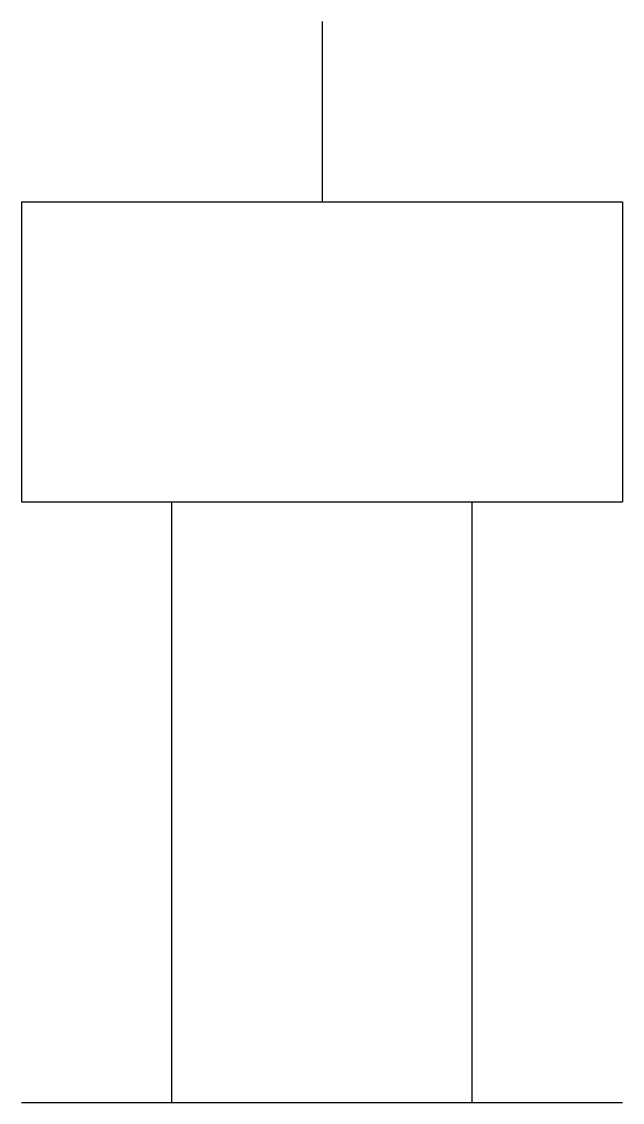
# Model space of a CAD drawing. Extents: x -1 to 1, y 0 to 3.6.
import ezdxf

# ---------------------------------------------------------------- set-up
doc = ezdxf.new("R2010")
doc.units = 0
doc.layers.get('0').update_dxf_attribs({"linetype": 'CONTINUOUS'})

msp = doc.modelspace()

# ---------------------------------------------------------------- linework, layer by layer
at = {"color": 0}
for p, q in [((0, 3.6), (0, 3)), ((-1, 3), (1, 3)), ((-1, 3), (-1, 2)), ((1, 3), (1, 2)), ((-1, 2), (1, 2)), ((-0.5, 0), (-0.5, 2)), ((0.5, 0), (0.5, 2)), ((-1, 0), (1, 0))]:
    msp.add_line(p, q, dxfattribs=at)

doc.saveas('drawing.dxf')
